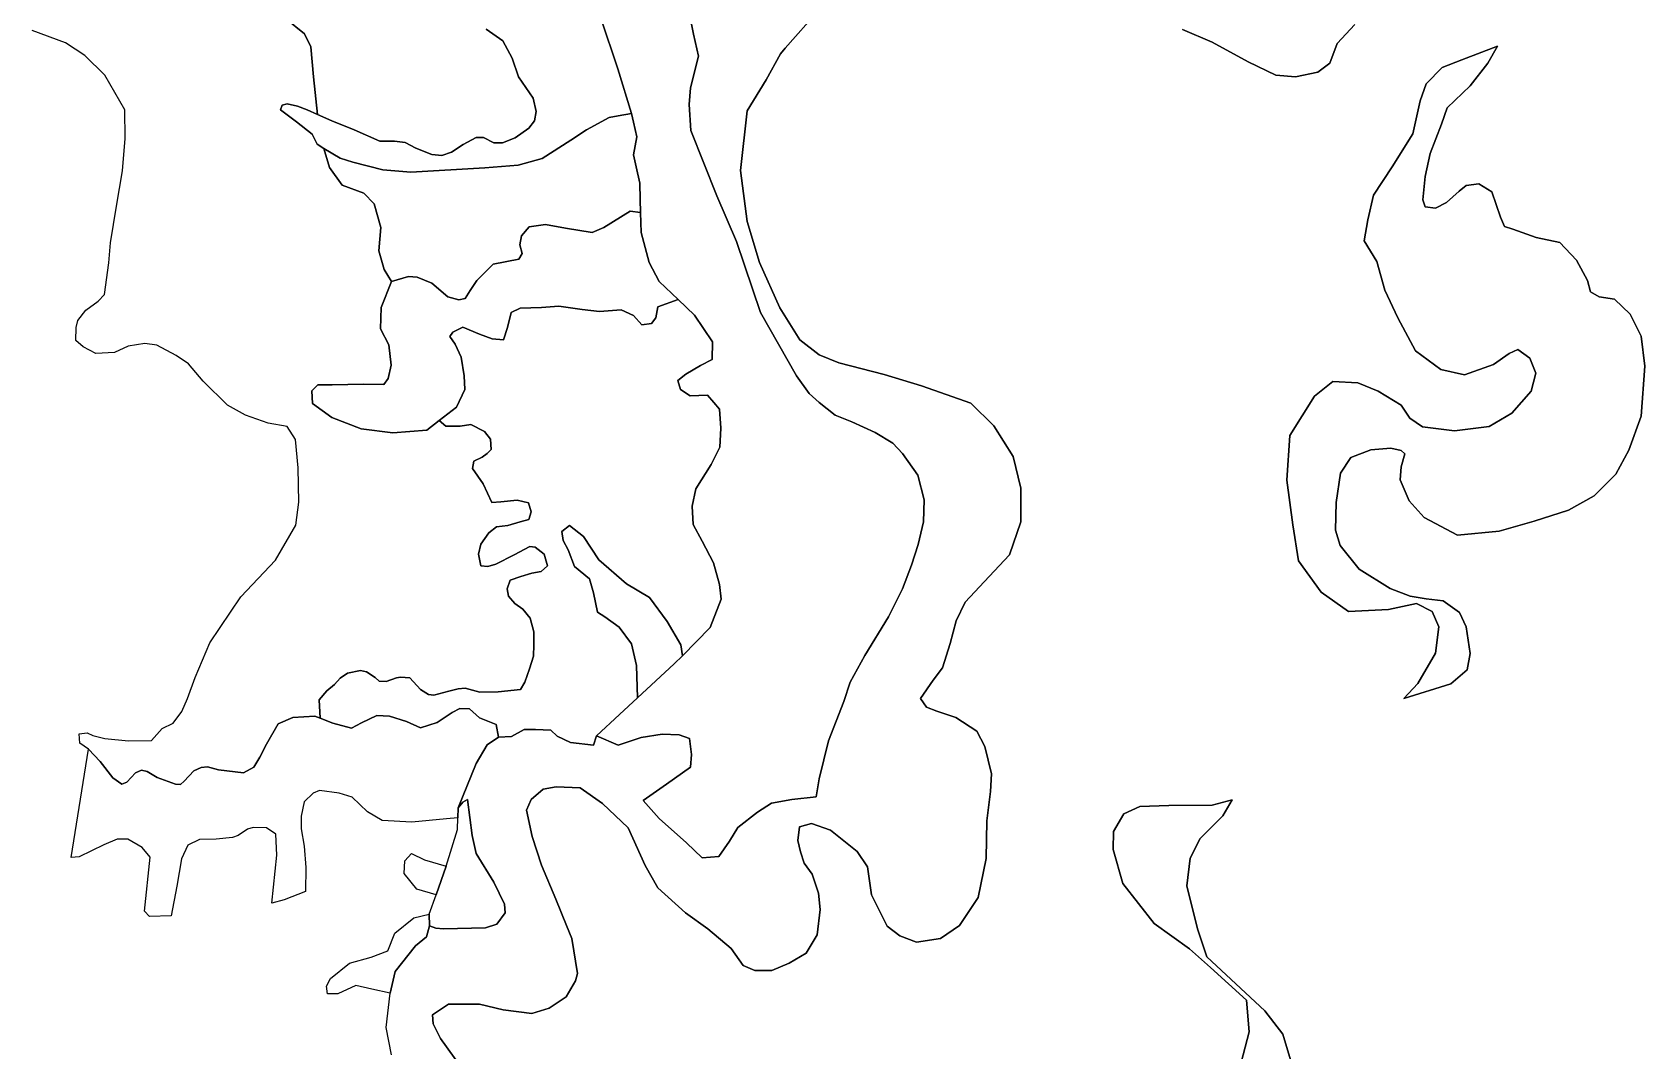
# Model space of a CAD drawing. Header units: inches. Extents: x 288635 to 1232953, y 676945 to 1655780.
# Drawn here: x 355358 to 373483, y 1029677 to 1041121 of the extents above; entities that cross this region are included whole.
import ezdxf

# ---------------------------------------------------------------- set-up
doc = ezdxf.new("R2010")
doc.units = ezdxf.units.IN
doc.header["$MEASUREMENT"] = 0

msp = doc.modelspace()

# ---------------------------------------------------------------- linework, layer by layer
at = {"color": 1}
for points in [[(360252.4918, 1029386.6344), (359945.5745, 1029815.2603), (359866.1994, 1029979.3023), (359855.616, 1030079.8441), (360038.3518, 1030201.5527), (360384.7837, 1030201.5527), (360649.3676, 1030138.0526), (360972.1599, 1030095.7192), (361167.952, 1030153.9276), (361358.4524, 1030280.9279), (361464.2859, 1030460.8449), (361485.4526, 1030545.5117), (361421.9525, 1030937.0958), (361362.658, 1031083.588), (361242.0355, 1031381.5967), (361083.2851, 1031762.5975), (360977.4516, 1032085.3898), (360913.9515, 1032381.7237), (360966.8682, 1032498.1406), (361099.1602, 1032614.5575), (361247.3271, 1032641.0159), (361517.2027, 1032630.4326), (361765.9115, 1032455.8072), (362056.9538, 1032180.64), (362247.4541, 1031757.3058), (362390.3294, 1031508.597), (362702.5384, 1031228.1381), (362951.2472, 1031048.2211), (363215.8311, 1030825.9706), (363348.123, 1030635.4702), (363480.4149, 1030577.2618), (363670.9153, 1030577.2618), (363866.7074, 1030661.9286), (364057.2078, 1030773.583), (364178.9163, 1030979.9584), (364215.9581, 1031265.709), (364194.7914, 1031445.626), (364125.9996, 1031662.5848), (364036.041, 1031784.2934), (363993.7076, 1031911.2936), (363961.9576, 1032038.2939), (363983.1243, 1032191.7525), (364115.4162, 1032228.7943), (364332.375, 1032154.7108), (364628.7089, 1031916.5853), (364745.1258, 1031741.96), (364792.7509, 1031429.751), (364967.3762, 1031075.2086), (365110.2515, 1030969.3751), (365295.4602, 1030895.2916), (365565.3358, 1030937.625), (365782.2945, 1031085.792), (365988.67, 1031398.0009), (366078.6285, 1031837.2101), (366089.2118, 1032260.5443), (366130.0283, 1032591.6141), (366140.6116, 1032787.4062), (366066.5282, 1033094.3234), (365976.5697, 1033268.9488), (365738.4442, 1033422.4074), (365526.7771, 1033491.1992), (365410.3602, 1033538.8243), (365341.5684, 1033634.0745), (365484.4437, 1033840.4499), (365590.2772, 1033978.0335), (365674.944, 1034253.2008), (365743.7359, 1034507.2013), (365844.2777, 1034718.8684), (366114.1533, 1035004.6189), (366341.6954, 1035248.0361), (366468.6956, 1035618.4535), (366468.6956, 1035999.4543), (366384.0288, 1036353.9966), (366167.07, 1036697.9556), (365907.7778, 1036951.9562), (365352.1517, 1037147.7482), (364934.1092, 1037274.7485), (364426.1082, 1037407.0404), (364203.8578, 1037496.9989), (363986.899, 1037666.3326), (363759.3569, 1038026.1666), (363531.8148, 1038534.1677), (363394.2312, 1038994.5436), (363320.1477, 1039566.0447), (363394.2312, 1040238.0877), (363605.8982, 1040587.3384), (363769.9402, 1040878.3807), (363822.2562, 1040942.9037), (364198.5661, 1041370.5067)], [(364198.5661, 1041370.5067), (363822.2562, 1040942.9037), (363769.9402, 1040878.3807), (363605.8982, 1040587.3384), (363394.2312, 1040238.0877), (363320.1477, 1039566.0447), (363394.2312, 1038994.5436), (363531.8148, 1038534.1677), (363759.3569, 1038026.1666), (363986.899, 1037666.3326), (364203.8578, 1037496.9989), (364426.1082, 1037407.0404), (364934.1092, 1037274.7485), (365352.1517, 1037147.7482), (365907.7778, 1036951.9562), (366167.07, 1036697.9556), (366384.0288, 1036353.9966), (366468.6956, 1035999.4543), (366468.6956, 1035618.4535), (366341.6954, 1035248.0361), (366114.1533, 1035004.6189), (365844.2777, 1034718.8684), (365743.7359, 1034507.2013), (365674.944, 1034253.2008), (365590.2772, 1033978.0335), (365484.4437, 1033840.4499), (365341.5684, 1033634.0745), (365410.3602, 1033538.8243), (365526.7771, 1033491.1992), (365738.4442, 1033422.4074), (365976.5697, 1033268.9488), (366066.5282, 1033094.3234), (366140.6116, 1032787.4062), (366130.0283, 1032591.6141), (366089.2118, 1032260.5443), (366078.6285, 1031837.2101), (365988.67, 1031398.0009), (365782.2945, 1031085.792), (365565.3358, 1030937.625), (365295.4602, 1030895.2916), (365110.2515, 1030969.3751), (364967.3762, 1031075.2086), (364792.7509, 1031429.751), (364745.1258, 1031741.96), (364628.7089, 1031916.5853), (364332.375, 1032154.7108), (364115.4162, 1032228.7943), (363983.1243, 1032191.7525), (363961.9576, 1032038.2939), (363993.7076, 1031911.2936), (364036.041, 1031784.2934), (364125.9996, 1031662.5848), (364194.7914, 1031445.626), (364215.9581, 1031265.709), (364178.9163, 1030979.9584), (364057.2078, 1030773.583), (363866.7074, 1030661.9286), (363670.9153, 1030577.2618), (363480.4149, 1030577.2618), (363348.123, 1030635.4702), (363215.8311, 1030825.9706), (362951.2472, 1031048.2211), (362702.5384, 1031228.1381), (362390.3294, 1031508.597), (362247.4541, 1031757.3058), (362056.9538, 1032180.64), (361765.9115, 1032455.8072), (361517.2027, 1032630.4326), (361247.3271, 1032641.0159), (361099.1602, 1032614.5575), (360966.8682, 1032498.1406), (360913.9515, 1032381.7237), (360977.4516, 1032085.3898), (361083.2851, 1031762.5975), (361242.0355, 1031381.5967), (361362.658, 1031083.588), (361421.9525, 1030937.0958), (361485.4526, 1030545.5117), (361464.2859, 1030460.8449), (361358.4524, 1030280.9279), (361167.952, 1030153.9276), (360972.1599, 1030095.7192), (360649.3676, 1030138.0526), (360384.7837, 1030201.5527), (360038.3518, 1030201.5527), (359855.616, 1030079.8441), (359866.1994, 1029979.3023), (359945.5745, 1029815.2603), (360252.4918, 1029386.6344)], [(358202.7801, 1041273.9689), (358418.6805, 1041102.5185), (358488.5307, 1040956.4682), (358520.2807, 1040619.9176), (358562.3726, 1040197.1239), (358447.2318, 1040248.1522), (358339.2816, 1040289.4273), (358221.8064, 1040314.8273), (358167.8313, 1040302.1273), (358148.7812, 1040248.1522), (358326.5816, 1040114.8019), (358504.3819, 1039975.1016), (358561.532, 1039863.9764), (358634.7612, 1039816.4764), (358698.0811, 1039599.6822), (358840.9564, 1039403.8901), (359084.3735, 1039313.9316), (359200.7904, 1039192.223), (359274.8739, 1038927.6392), (359253.7072, 1038663.0553), (359311.9157, 1038456.6799), (359395.7121, 1038321.77), (359278.8718, 1038027.1294), (359273.7918, 1037788.3689), (359365.232, 1037610.5686), (359390.632, 1037381.9681), (359360.152, 1037229.5678), (359309.3519, 1037163.5277), (359080.7514, 1037168.6077), (358730.2307, 1037158.4477), (358567.6704, 1037158.4477), (358501.6303, 1037092.4075), (358506.7103, 1036950.1673), (358725.1507, 1036792.6869), (359055.3514, 1036665.6867), (359410.9521, 1036619.9666), (359791.9528, 1036650.4467), (359933.3135, 1036759.68), (360004.9975, 1036696.4961), (360167.5578, 1036696.4961), (360289.4781, 1036711.7361), (360441.8784, 1036635.536), (360507.9185, 1036549.1758), (360518.0785, 1036432.3355), (360472.3584, 1036386.6155), (360416.4783, 1036345.9754), (360319.9581, 1036300.2553), (360304.7181, 1036218.9751), (360426.6383, 1036046.2548), (360523.1585, 1035837.9744), (360624.7587, 1035843.0544), (360807.6391, 1035863.3744), (360934.6394, 1035832.8943), (360965.1194, 1035731.2941), (360937.9202, 1035645.0398), (360842.67, 1035618.5814), (360702.4406, 1035578.8938), (360578.0861, 1035563.0188), (360490.7735, 1035496.8728), (360400.815, 1035367.2267), (360374.3566, 1035256.1015), (360400.815, 1035123.8096), (360477.5443, 1035118.5179), (360570.1486, 1035144.9763), (360773.8782, 1035248.164), (360951.1494, 1035343.4142), (361012.0037, 1035335.4767), (361112.5456, 1035256.1015), (361149.5873, 1035126.4554), (361078.1496, 1035062.9553), (360974.9619, 1035044.4344), (360847.9617, 1035007.3927), (360731.5448, 1034965.0593), (360694.503, 1034867.1632), (360710.3781, 1034785.1423), (360781.8157, 1034700.4754), (360871.7742, 1034639.6211), (360956.4411, 1034536.4334), (360996.1287, 1034385.6206), (360996.1287, 1034237.4537), (360993.4828, 1034110.4534), (360948.5036, 1033967.5781), (360895.5868, 1033819.4112), (360845.3158, 1033734.7443), (360596.607, 1033708.2859), (360387.5858, 1033705.6401), (360223.5438, 1033750.6193), (360144.1686, 1033742.6818), (360040.9809, 1033718.8693), (359871.6472, 1033671.2442), (359813.4388, 1033679.1817), (359723.4803, 1033737.3902), (359601.7717, 1033867.0362), (359495.9382, 1033874.9738), (359450.9589, 1033867.0362), (359337.1878, 1033824.7028), (359257.8127, 1033829.9945), (359212.8334, 1033872.3279), (359114.9374, 1033935.8281), (359046.1456, 1033949.0572), (358903.2703, 1033919.953), (358818.6035, 1033864.3904), (358754.5742, 1033790.9419), (358668.214, 1033719.8218), (358581.8538, 1033618.2216), (358595.4582, 1033413.4722), (358534.5092, 1033437.8518), (358285.5887, 1033422.6117), (358123.0284, 1033351.4916), (357990.9481, 1033122.8911), (357914.748, 1032975.5708), (357848.7078, 1032863.8106), (357731.8676, 1032797.7705), (357452.4671, 1032833.3306), (357327.3718, 1032867.6206), (357257.5217, 1032858.0956), (357174.9715, 1032823.1705), (357063.8463, 1032705.6953), (357022.5712, 1032667.5952), (356968.5961, 1032673.9452), (356762.2207, 1032746.9704), (356651.0955, 1032813.6455), (356584.4203, 1032829.5206), (356517.7452, 1032800.9455), (356422.495, 1032692.9953), (356365.3449, 1032670.7702), (356263.7447, 1032743.7954), (356120.8694, 1032927.9457), (355990.6941, 1033064.471), (355891.1991, 1033132.8716), (355886.9658, 1033238.7051), (355975.8659, 1033247.1718), (356039.3661, 1033217.5384), (356174.833, 1033183.6717), (356441.5335, 1033158.2716), (356699.7674, 1033162.505), (356818.301, 1033297.9719), (356941.0679, 1033357.2387), (357040.5161, 1033488.437), (357101.4762, 1033635.7573), (357187.8364, 1033869.4378), (357355.4768, 1034260.5986), (357701.9758, 1034777.9129), (358093.5599, 1035190.6638), (358321.102, 1035582.2479), (358352.8521, 1035841.5401), (358347.5604, 1036227.8325), (358315.8103, 1036545.3331), (358223.7352, 1036690.3251), (358007.87, 1036726.9788), (357753.8695, 1036820.1123), (357550.6691, 1036930.1792), (357279.7352, 1037201.1131), (357114.6349, 1037395.8468), (356974.9346, 1037488.9803), (356759.0342, 1037603.2805), (356623.5672, 1037624.4472), (356437.3002, 1037594.8139), (356280.6665, 1037522.847), (356073.2328, 1037510.147), (355929.2992, 1037586.3472), (355848.8657, 1037658.314), (355853.099, 1037802.2476), (355870.0324, 1037882.6811), (355958.9326, 1037996.9813), (356098.6328, 1038098.5815), (356170.5997, 1038174.7817), (356217.1664, 1038530.3824), (356238.3331, 1038754.7495), (356306.0666, 1039165.3837), (356373.8001, 1039563.3178), (356403.4335, 1039927.3852), (356399.2001, 1040249.1192), (356174.833, 1040638.5866), (355950.4659, 1040858.7204), (355730.3321, 1041002.654), (355357.798, 1041142.3543)], [(361750.6446, 1041278.676), (361939.1761, 1040711.693), (362095.6188, 1040206.411), (361942.9138, 1040181.4771), (361844.4886, 1040162.427), (361587.3131, 1040025.9017), (361412.6878, 1039908.4265), (361088.8371, 1039702.0511), (360818.9616, 1039629.026), (360444.3108, 1039597.2759), (359612.4592, 1039549.6508), (359298.1335, 1039575.0508), (358961.5828, 1039660.776), (358817.6088, 1039705.0757), (358634.7612, 1039816.4764), (358561.532, 1039863.9764), (358504.3819, 1039975.1016), (358326.5816, 1040114.8019), (358148.7812, 1040248.1522), (358167.8313, 1040302.1273), (358221.8064, 1040314.8273), (358339.2816, 1040289.4273), (358447.2318, 1040248.1522), (358562.3726, 1040197.1239), (358726.6324, 1040124.3269), (358977.4579, 1040025.9017), (359263.2085, 1039895.7265), (359431.4838, 1039895.7265), (359548.959, 1039883.0265), (359669.6093, 1039819.5263), (359850.5846, 1039746.5012), (359961.7098, 1039736.9762), (360069.6601, 1039775.0762), (360203.0103, 1039860.8014), (360345.8856, 1039937.0016), (360428.4358, 1039940.1766), (360545.911, 1039876.6765), (360644.3362, 1039876.6765), (360787.2115, 1039933.8266), (360939.6118, 1040041.7768), (361003.1119, 1040127.502), (361022.162, 1040229.1022), (360987.2369, 1040381.5025), (360822.1366, 1040619.6279), (360751.8215, 1040830.8704), (360647.5112, 1041022.8537), (360460.1858, 1041156.204)], [(360460.1858, 1041156.204), (360647.5112, 1041022.8537), (360751.8215, 1040830.8704), (360822.1366, 1040619.6279), (360987.2369, 1040381.5025), (361022.162, 1040229.1022), (361003.1119, 1040127.502), (360939.6118, 1040041.7768), (360787.2115, 1039933.8266), (360644.3362, 1039876.6765), (360545.911, 1039876.6765), (360428.4358, 1039940.1766), (360345.8856, 1039937.0016), (360203.0103, 1039860.8014), (360069.6601, 1039775.0762), (359961.7098, 1039736.9762), (359850.5846, 1039746.5012), (359669.6093, 1039819.5263), (359548.959, 1039883.0265), (359431.4838, 1039895.7265), (359263.2085, 1039895.7265), (358977.4579, 1040025.9017), (358726.6324, 1040124.3269), (358562.3726, 1040197.1239), (358520.2807, 1040619.9176), (358488.5307, 1040956.4682), (358418.6805, 1041102.5185), (358202.7801, 1041273.9689)], [(359395.7522, 1029632.6749), (359334.792, 1029937.4756), (359381.6441, 1030322.3239), (359437.5242, 1030566.1644), (359666.1246, 1030855.725), (359788.0449, 1030957.3252), (359823.605, 1031079.2454), (359894.7251, 1031053.8454), (359980.4042, 1031045.2775), (360453.2333, 1031058.3823), (360580.5265, 1031099.5655), (360671.9667, 1031226.5657), (360666.8866, 1031323.0859), (360544.9664, 1031572.0064), (360346.846, 1031892.047), (360301.1259, 1032095.2474), (360250.3258, 1032501.6483), (360199.5257, 1032471.1682), (360143.6456, 1032405.1281), (360348.0728, 1032904.4507), (360469.9931, 1033112.7311), (360596.9933, 1033199.0913), (360745.9382, 1033206.7408), (360888.1784, 1033288.0209), (361015.1787, 1033288.0209), (361187.899, 1033277.8609), (361259.0192, 1033211.8208), (361406.3395, 1033140.7006), (361665.42, 1033110.2206), (361700.4089, 1033215.2888), (361944.2494, 1033108.6086), (362203.3299, 1033194.9687), (362437.0104, 1033235.6088), (362630.0508, 1033225.4488), (362746.891, 1033184.8087), (362767.2111, 1033007.0084), (362757.0511, 1032864.7681), (362485.4855, 1032673.379), (362223.65, 1032488.8473), (362406.5304, 1032285.6469), (362711.331, 1032011.3264), (362889.1313, 1031843.686), (363077.0917, 1031858.9261), (363193.9319, 1032031.6464), (363290.4521, 1032184.0467), (363508.8926, 1032356.7671), (363666.3729, 1032458.3673), (363894.9733, 1032499.0073), (364169.2939, 1032529.4874), (364204.8539, 1032732.6878), (364306.4542, 1033159.4087), (364479.1745, 1033601.3695), (364550.2946, 1033819.81), (364717.935, 1034119.5306), (364982.0955, 1034551.3314), (365139.5758, 1034866.2921), (365240.6116, 1035131.8637), (365316.8117, 1035365.5442), (365377.7718, 1035619.5447), (365382.8519, 1035868.4652), (365311.7317, 1036142.7857), (365139.0114, 1036386.6262), (365032.3312, 1036503.4665), (364834.2108, 1036625.3867), (364570.0502, 1036742.2269), (364382.0899, 1036818.4271), (364204.2895, 1036960.6674), (364092.5293, 1037062.2676), (363950.289, 1037260.388), (363543.8882, 1037971.5894), (363274.6476, 1038769.151), (363051.1272, 1039282.232), (362761.5666, 1040018.8335), (362741.2466, 1040308.3941), (362756.4866, 1040496.3544), (362847.9268, 1040851.9552), (362792.0467, 1041100.8756), (362762.9539, 1041229.7151)], [(362762.9539, 1041229.7151), (362792.0467, 1041100.8756), (362847.9268, 1040851.9552), (362756.4866, 1040496.3544), (362741.2466, 1040308.3941), (362761.5666, 1040018.8335), (363051.1272, 1039282.232), (363274.6476, 1038769.151), (363543.8882, 1037971.5894), (363950.289, 1037260.388), (364092.5293, 1037062.2676), (364204.2895, 1036960.6674), (364382.0899, 1036818.4271), (364570.0502, 1036742.2269), (364834.2108, 1036625.3867), (365032.3312, 1036503.4665), (365139.0114, 1036386.6262), (365311.7317, 1036142.7857), (365382.8519, 1035868.4652), (365377.7718, 1035619.5447), (365316.8117, 1035365.5442), (365240.6116, 1035131.8637), (365139.5758, 1034866.2921), (364982.0955, 1034551.3314), (364717.935, 1034119.5306), (364550.2946, 1033819.81), (364479.1745, 1033601.3695), (364306.4542, 1033159.4087), (364204.8539, 1032732.6878), (364169.2939, 1032529.4874), (363894.9733, 1032499.0073), (363666.3729, 1032458.3673), (363508.8926, 1032356.7671), (363290.4521, 1032184.0467), (363193.9319, 1032031.6464), (363077.0917, 1031858.9261), (362889.1313, 1031843.686), (362711.331, 1032011.3264), (362406.5304, 1032285.6469), (362223.65, 1032488.8473), (362485.4855, 1032673.379), (362757.0511, 1032864.7681), (362767.2111, 1033007.0084), (362746.891, 1033184.8087), (362630.0508, 1033225.4488), (362437.0104, 1033235.6088), (362203.3299, 1033194.9687), (361944.2494, 1033108.6086), (361700.4089, 1033215.2888), (361958.9827, 1033454.3192), (362160.6558, 1033640.7495), (362574.1707, 1034023.0104), (362666.282, 1034115.9792), (362978.8778, 1034431.4852), (363102.4917, 1034749.4518), (363082.1717, 1034917.0922), (363016.1316, 1035160.9327), (362888.5669, 1035401.1042), (362786.9667, 1035589.0646), (362776.8066, 1035797.345), (362817.4467, 1035990.3854), (362990.1671, 1036264.706), (363086.6873, 1036457.7464), (363096.8473, 1036671.1068), (363081.6073, 1036884.4672), (363020.6471, 1036960.6674), (362949.527, 1037041.9475), (362751.4066, 1037036.8675), (362644.7264, 1037107.9877), (362614.2463, 1037209.5879), (362705.6865, 1037280.708), (362868.2468, 1037377.2282), (363000.3271, 1037443.2683), (363005.4071, 1037641.3887), (362802.2067, 1037941.1093), (362619.5576, 1038116.7335), (362405.9659, 1038322.1101), (362291.8284, 1038533.4757), (362202.7655, 1038870.7512), (362196.6343, 1039094.5386), (362192.6055, 1039241.5919), (362187.5255, 1039424.4723), (362146.8854, 1039607.3527), (362116.4053, 1039744.5129), (362151.9654, 1039947.7133), (362116.4053, 1040110.2737), (362095.6188, 1040206.411), (361939.1761, 1040711.693), (361750.6446, 1041278.676)], [(368289.0326, 1041153.5479), (368622.4083, 1041010.6726), (369024.5757, 1040788.4222), (369336.7847, 1040640.2552), (369559.0352, 1040619.0885), (369807.744, 1040672.0053), (369945.3276, 1040772.5471), (370024.7027, 1040994.7976), (370225.7865, 1041206.4647)], [(370225.7865, 1041206.4647), (370024.7027, 1040994.7976), (369945.3276, 1040772.5471), (369807.744, 1040672.0053), (369559.0352, 1040619.0885), (369336.7847, 1040640.2552), (369024.5757, 1040788.4222), (368622.4083, 1041010.6726), (368289.0326, 1041153.5479)], [(369501.0534, 1029573.3194), (369414.6932, 1029862.88), (369211.4928, 1030127.0405), (368560.6623, 1030733.3456), (368454.5713, 1031046.5224), (368337.7311, 1031529.1233), (368373.2911, 1031839.0039), (368485.0514, 1032062.5244), (368739.0519, 1032316.5249), (368845.2436, 1032497.5911), (368620.0799, 1032436.9701), (368132.399, 1032431.8901), (367807.2783, 1032421.7301), (367629.478, 1032340.4499), (367512.673, 1032138.8357), (367507.3813, 1031937.752), (367618.5065, 1031556.7512), (367967.7572, 1031106.9587), (368364.633, 1030821.2081), (368601.1391, 1030613.8604), (369004.926, 1030244.4153), (369036.6761, 1029889.8729), (368946.7175, 1029545.9139)], [(368946.7175, 1029545.9139), (369036.6761, 1029889.8729), (369004.926, 1030244.4153), (368601.1391, 1030613.8604), (368364.633, 1030821.2081), (367967.7572, 1031106.9587), (367618.5065, 1031556.7512), (367507.3813, 1031937.752), (367512.673, 1032138.8357), (367629.478, 1032340.4499), (367807.2783, 1032421.7301), (368132.399, 1032431.8901), (368620.0799, 1032436.9701), (368845.2436, 1032497.5911), (368739.0519, 1032316.5249), (368485.0514, 1032062.5244), (368373.2911, 1031839.0039), (368337.7311, 1031529.1233), (368454.5713, 1031046.5224), (368560.6623, 1030733.3456), (369211.4928, 1030127.0405), (369414.6932, 1029862.88), (369501.0534, 1029573.3194)]]:
    msp.add_lwpolyline(points, dxfattribs=at)
for points in [[(371204.7468, 1040724.922), (371024.8297, 1040539.7133), (370958.5779, 1040350.2713), (370877.2978, 1039979.4305), (370643.6173, 1039608.5898), (370435.3369, 1039288.5492), (370369.2968, 1039014.2286), (370328.6567, 1038775.4681), (370470.897, 1038546.8677), (370562.3372, 1038221.747), (370709.6575, 1037911.8664), (370907.7778, 1037541.0257), (371192.2584, 1037332.7453), (371456.4189, 1037271.7851), (371781.5396, 1037388.6254), (371959.34, 1037510.5456), (372055.8601, 1037556.2657), (372193.0204, 1037459.7455), (372259.0606, 1037292.1052), (372208.2604, 1037088.9048), (371989.82, 1036839.9843), (371735.8195, 1036692.664), (371344.6587, 1036641.8639), (370983.978, 1036687.584), (370841.7377, 1036784.1042), (370745.2175, 1036931.4244), (370486.137, 1037088.9048), (370257.5365, 1037180.3449), (369978.136, 1037195.585), (369769.8556, 1037033.0247), (369495.535, 1036591.0638), (369459.975, 1036088.1428), (369526.0151, 1035585.2218), (369590.3619, 1035180.1756), (369844.3624, 1034829.6549), (370154.243, 1034611.2145), (370601.2839, 1034636.6145), (370916.2445, 1034702.6547), (371094.0449, 1034611.2145), (371170.245, 1034438.4941), (371129.605, 1034143.8535), (370931.4846, 1033803.4929), (370774.0042, 1033635.8525), (371304.0026, 1033799.1259), (371486.883, 1033956.6062), (371522.4431, 1034139.4865), (371476.723, 1034439.2071), (371400.5228, 1034601.7675), (371217.6425, 1034733.8477), (371024.6021, 1034754.1678), (370846.8017, 1034784.6478), (370623.2813, 1034871.008), (370272.7606, 1035089.4484), (370059.4001, 1035353.609), (370008.6, 1035526.3293), (370013.6801, 1035836.2099), (370064.4802, 1036166.4106), (370181.3204, 1036344.2109), (370404.8408, 1036430.5711), (370628.3613, 1036445.8112), (370745.2015, 1036420.4111), (370785.8416, 1036384.851), (370745.2015, 1036237.5307), (370735.0415, 1036090.2104), (370836.6417, 1035856.53), (371004.282, 1035668.5696), (371380.2028, 1035470.4492), (371847.5637, 1035516.1693), (372238.7245, 1035627.9295), (372624.8053, 1035749.8498), (372914.3659, 1035912.4101), (373158.2063, 1036156.2506), (373305.5266, 1036425.4911), (373442.6869, 1036806.4919), (373483.327, 1037370.373), (373442.6869, 1037705.6537), (373320.7667, 1037954.5742), (373142.9663, 1038122.2145), (372970.246, 1038147.6146), (372873.7258, 1038203.4947), (372838.1657, 1038330.4949), (372716.2455, 1038559.0954), (372528.2851, 1038757.2158), (372264.1246, 1038813.0959), (371999.964, 1038909.6161), (371908.5238, 1038940.0961), (371862.8038, 1039041.6963), (371766.2836, 1039326.1769), (371618.9633, 1039417.6171), (371476.723, 1039397.2971), (371395.4428, 1039336.3369), (371253.2025, 1039209.3367), (371131.2823, 1039143.2965), (371014.4421, 1039158.5366), (370989.042, 1039239.8167), (371014.4421, 1039498.8973), (371070.3222, 1039757.9778), (371197.3224, 1040088.1784), (371263.3626, 1040271.0588), (371522.4431, 1040519.9793), (371720.5635, 1040773.9798), (371829.1647, 1040963.0475), (371426.9972, 1040809.5889), (371204.7468, 1040724.922)], [(371014.4421, 1039158.5366), (371131.2823, 1039143.2965), (371253.2025, 1039209.3367), (371395.4428, 1039336.3369), (371476.723, 1039397.2971), (371618.9633, 1039417.6171), (371766.2836, 1039326.1769), (371862.8038, 1039041.6963), (371908.5238, 1038940.0961), (371999.964, 1038909.6161), (372264.1246, 1038813.0959), (372528.2851, 1038757.2158), (372716.2455, 1038559.0954), (372838.1657, 1038330.4949), (372873.7258, 1038203.4947), (372970.246, 1038147.6146), (373142.9663, 1038122.2145), (373320.7667, 1037954.5742), (373442.6869, 1037705.6537), (373483.327, 1037370.373), (373442.6869, 1036806.4919), (373305.5266, 1036425.4911), (373158.2063, 1036156.2506), (372914.3659, 1035912.4101), (372624.8053, 1035749.8498), (372238.7245, 1035627.9295), (371847.5637, 1035516.1693), (371380.2028, 1035470.4492), (371004.282, 1035668.5696), (370836.6417, 1035856.53), (370735.0415, 1036090.2104), (370745.2015, 1036237.5307), (370785.8416, 1036384.851), (370745.2015, 1036420.4111), (370628.3613, 1036445.8112), (370404.8408, 1036430.5711), (370181.3204, 1036344.2109), (370064.4802, 1036166.4106), (370013.6801, 1035836.2099), (370008.6, 1035526.3293), (370059.4001, 1035353.609), (370272.7606, 1035089.4484), (370623.2813, 1034871.008), (370846.8017, 1034784.6478), (371024.6021, 1034754.1678), (371217.6425, 1034733.8477), (371400.5228, 1034601.7675), (371476.723, 1034439.2071), (371522.4431, 1034139.4865), (371486.883, 1033956.6062), (371304.0026, 1033799.1259), (370774.0042, 1033635.8525), (370931.4846, 1033803.4929), (371129.605, 1034143.8535), (371170.245, 1034438.4941), (371094.0449, 1034611.2145), (370916.2445, 1034702.6547), (370601.2839, 1034636.6145), (370154.243, 1034611.2145), (369844.3624, 1034829.6549), (369590.3619, 1035180.1756), (369526.0151, 1035585.2218), (369459.975, 1036088.1428), (369495.535, 1036591.0638), (369769.8556, 1037033.0247), (369978.136, 1037195.585), (370257.5365, 1037180.3449), (370486.137, 1037088.9048), (370745.2175, 1036931.4244), (370841.7377, 1036784.1042), (370983.978, 1036687.584), (371344.6587, 1036641.8639), (371735.8195, 1036692.664), (371989.82, 1036839.9843), (372208.2604, 1037088.9048), (372259.0606, 1037292.1052), (372193.0204, 1037459.7455), (372055.8601, 1037556.2657), (371959.34, 1037510.5456), (371781.5396, 1037388.6254), (371456.4189, 1037271.7851), (371192.2584, 1037332.7453), (370907.7778, 1037541.0257), (370709.6575, 1037911.8664), (370562.3372, 1038221.747), (370470.897, 1038546.8677), (370328.6567, 1038775.4681), (370369.2968, 1039014.2286), (370435.3369, 1039288.5492), (370643.6173, 1039608.5898), (370877.2978, 1039979.4305), (370958.5779, 1040350.2713), (371024.8297, 1040539.7133), (371204.7468, 1040724.922), (371426.9972, 1040809.5889), (371829.1647, 1040963.0475), (371720.5635, 1040773.9798), (371522.4431, 1040519.9793), (371263.3626, 1040271.0588), (371197.3224, 1040088.1784), (371070.3222, 1039757.9778), (371014.4421, 1039498.8973), (370989.042, 1039239.8167), (371014.4421, 1039158.5366)], [(362146.8854, 1039607.3527), (362187.5255, 1039424.4723), (362192.6055, 1039241.5919), (362196.6343, 1039094.5386), (362077.9574, 1039109.1716), (361783.3168, 1038926.2912), (361651.2366, 1038870.4111), (361351.516, 1038921.2112), (361127.9955, 1038961.8513), (360945.1151, 1038936.4512), (360858.755, 1038834.851), (360838.4349, 1038733.2508), (360863.835, 1038636.7306), (360828.2749, 1038570.6905), (360538.7143, 1038514.8104), (360355.834, 1038331.93), (360279.6338, 1038220.1698), (360223.7537, 1038128.7296), (360152.6336, 1038113.4896), (360030.7133, 1038149.0497), (359847.833, 1038301.45), (359685.2726, 1038367.4901), (359586.2156, 1038376.1037), (359395.7121, 1038321.77), (359311.9157, 1038456.6799), (359253.7072, 1038663.0553), (359274.8739, 1038927.6392), (359200.7904, 1039192.223), (359084.3735, 1039313.9316), (358840.9564, 1039403.8901), (358698.0811, 1039599.6822), (358634.7612, 1039816.4764), (358817.6088, 1039705.0757), (358961.5828, 1039660.776), (359298.1335, 1039575.0508), (359612.4592, 1039549.6508), (360444.3108, 1039597.2759), (360818.9616, 1039629.026), (361088.8371, 1039702.0511), (361412.6878, 1039908.4265), (361587.3131, 1040025.9017), (361844.4886, 1040162.427), (361942.9138, 1040181.4771), (362095.6188, 1040206.411), (362116.4053, 1040110.2737), (362151.9654, 1039947.7133), (362116.4053, 1039744.5129), (362146.8854, 1039607.3527)], [(362202.7655, 1038870.7512), (362291.8284, 1038533.4757), (362405.9659, 1038322.1101), (362619.5576, 1038116.7335), (362389.4212, 1038034.7894), (362367.518, 1037910.2892), (362316.7179, 1037849.3291), (362210.0377, 1037834.089), (362115.4661, 1037937.2429), (361976.3572, 1038001.7294), (361732.5167, 1037981.4093), (361539.4763, 1038006.8094), (361275.3158, 1038042.3694), (361082.2754, 1038027.1294), (360843.5149, 1038022.0494), (360741.9147, 1037971.2493), (360701.2747, 1037803.609), (360655.5546, 1037666.4487), (360528.5543, 1037676.6087), (360386.314, 1037727.4088), (360198.3537, 1037808.689), (360086.5934, 1037752.8089), (360051.0334, 1037702.0088), (360111.9935, 1037615.6486), (360178.0336, 1037468.3283), (360213.5937, 1037260.0479), (360218.6737, 1037107.6476), (360127.2335, 1036909.5272), (359933.3135, 1036759.68), (359791.9528, 1036650.4467), (359410.9521, 1036619.9666), (359055.3514, 1036665.6867), (358725.1507, 1036792.6869), (358506.7103, 1036950.1673), (358501.6303, 1037092.4075), (358567.6704, 1037158.4477), (358730.2307, 1037158.4477), (359080.7514, 1037168.6077), (359309.3519, 1037163.5277), (359360.152, 1037229.5678), (359390.632, 1037381.9681), (359365.232, 1037610.5686), (359273.7918, 1037788.3689), (359278.8718, 1038027.1294), (359395.7121, 1038321.77), (359586.2156, 1038376.1037), (359685.2726, 1038367.4901), (359847.833, 1038301.45), (360030.7133, 1038149.0497), (360152.6336, 1038113.4896), (360223.7537, 1038128.7296), (360279.6338, 1038220.1698), (360355.834, 1038331.93), (360538.7143, 1038514.8104), (360828.2749, 1038570.6905), (360863.835, 1038636.7306), (360838.4349, 1038733.2508), (360858.755, 1038834.851), (360945.1151, 1038936.4512), (361127.9955, 1038961.8513), (361351.516, 1038921.2112), (361651.2366, 1038870.4111), (361783.3168, 1038926.2912), (362077.9574, 1039109.1716), (362196.6343, 1039094.5386), (362202.7655, 1038870.7512)], [(362802.2067, 1037941.1093), (363005.4071, 1037641.3887), (363000.3271, 1037443.2683), (362868.2468, 1037377.2282), (362705.6865, 1037280.708), (362614.2463, 1037209.5879), (362644.7264, 1037107.9877), (362751.4066, 1037036.8675), (362949.527, 1037041.9475), (363020.6471, 1036960.6674), (363081.6073, 1036884.4672), (363096.8473, 1036671.1068), (363086.6873, 1036457.7464), (362990.1671, 1036264.706), (362817.4467, 1035990.3854), (362776.8066, 1035797.345), (362786.9667, 1035589.0646), (362888.5669, 1035401.1042), (363016.1316, 1035160.9327), (363082.1717, 1034917.0922), (363102.4917, 1034749.4518), (362978.8778, 1034431.4852), (362666.282, 1034115.9792), (362646.5658, 1034237.4418), (362494.1655, 1034501.6024), (362296.0451, 1034770.8429), (362036.9646, 1034923.2432), (361727.0839, 1035192.4837), (361554.3636, 1035456.6443), (361396.8833, 1035578.5645), (361310.5231, 1035512.5244), (361325.7631, 1035410.9242), (361381.6432, 1035304.244), (361452.7634, 1035116.2836), (361620.4037, 1034979.1233), (361666.1238, 1034821.643), (361711.8439, 1034603.2026), (361793.1241, 1034552.4025), (361955.6844, 1034435.5622), (362092.8447, 1034247.6019), (362148.7248, 1034003.7614), (362160.6558, 1033640.7495), (361958.9827, 1033454.3192), (361700.4089, 1033215.2888), (361665.42, 1033110.2206), (361406.3395, 1033140.7006), (361259.0192, 1033211.8208), (361187.899, 1033277.8609), (361015.1787, 1033288.0209), (360888.1784, 1033288.0209), (360745.9382, 1033206.7408), (360596.9933, 1033199.0913), (360571.5933, 1033341.3316), (360383.6329, 1033417.5317), (360271.8727, 1033519.1319), (360165.1925, 1033524.2119), (360078.8323, 1033478.4918), (359911.192, 1033366.7316), (359723.2316, 1033305.7715), (359565.7513, 1033376.8916), (359372.7109, 1033437.8518), (359230.4706, 1033442.9318), (359057.7503, 1033361.6516), (358945.99, 1033300.6915), (358737.7096, 1033356.5716), (358595.4582, 1033413.4722), (358581.8538, 1033618.2216), (358668.214, 1033719.8218), (358754.5742, 1033790.9419), (358818.6035, 1033864.3904), (358903.2703, 1033919.953), (359046.1456, 1033949.0572), (359114.9374, 1033935.8281), (359212.8334, 1033872.3279), (359257.8127, 1033829.9945), (359337.1878, 1033824.7028), (359450.9589, 1033867.0362), (359495.9382, 1033874.9738), (359601.7717, 1033867.0362), (359723.4803, 1033737.3902), (359813.4388, 1033679.1817), (359871.6472, 1033671.2442), (360040.9809, 1033718.8693), (360144.1686, 1033742.6818), (360223.5438, 1033750.6193), (360387.5858, 1033705.6401), (360596.607, 1033708.2859), (360845.3158, 1033734.7443), (360895.5868, 1033819.4112), (360948.5036, 1033967.5781), (360993.4828, 1034110.4534), (360996.1287, 1034237.4537), (360996.1287, 1034385.6206), (360956.4411, 1034536.4334), (360871.7742, 1034639.6211), (360781.8157, 1034700.4754), (360710.3781, 1034785.1423), (360694.503, 1034867.1632), (360731.5448, 1034965.0593), (360847.9617, 1035007.3927), (360974.9619, 1035044.4344), (361078.1496, 1035062.9553), (361149.5873, 1035126.4554), (361112.5456, 1035256.1015), (361012.0037, 1035335.4767), (360951.1494, 1035343.4142), (360773.8782, 1035248.164), (360570.1486, 1035144.9763), (360477.5443, 1035118.5179), (360400.815, 1035123.8096), (360374.3566, 1035256.1015), (360400.815, 1035367.2267), (360490.7735, 1035496.8728), (360578.0861, 1035563.0188), (360702.4406, 1035578.8938), (360842.67, 1035618.5814), (360937.9202, 1035645.0398), (360965.1194, 1035731.2941), (360934.6394, 1035832.8943), (360807.6391, 1035863.3744), (360624.7587, 1035843.0544), (360523.1585, 1035837.9744), (360426.6383, 1036046.2548), (360304.7181, 1036218.9751), (360319.9581, 1036300.2553), (360416.4783, 1036345.9754), (360472.3584, 1036386.6155), (360518.0785, 1036432.3355), (360507.9185, 1036549.1758), (360441.8784, 1036635.536), (360289.4781, 1036711.7361), (360167.5578, 1036696.4961), (360004.9975, 1036696.4961), (359933.3135, 1036759.68), (360127.2335, 1036909.5272), (360218.6737, 1037107.6476), (360213.5937, 1037260.0479), (360178.0336, 1037468.3283), (360111.9935, 1037615.6486), (360051.0334, 1037702.0088), (360086.5934, 1037752.8089), (360198.3537, 1037808.689), (360386.314, 1037727.4088), (360528.5543, 1037676.6087), (360655.5546, 1037666.4487), (360701.2747, 1037803.609), (360741.9147, 1037971.2493), (360843.5149, 1038022.0494), (361082.2754, 1038027.1294), (361275.3158, 1038042.3694), (361539.4763, 1038006.8094), (361732.5167, 1037981.4093), (361976.3572, 1038001.7294), (362115.4661, 1037937.2429), (362210.0377, 1037834.089), (362316.7179, 1037849.3291), (362367.518, 1037910.2892), (362389.4212, 1038034.7894), (362619.5576, 1038116.7335), (362802.2067, 1037941.1093)], [(362574.1707, 1034023.0104), (362160.6558, 1033640.7495), (362148.7248, 1034003.7614), (362092.8447, 1034247.6019), (361955.6844, 1034435.5622), (361793.1241, 1034552.4025), (361711.8439, 1034603.2026), (361666.1238, 1034821.643), (361620.4037, 1034979.1233), (361452.7634, 1035116.2836), (361381.6432, 1035304.244), (361325.7631, 1035410.9242), (361310.5231, 1035512.5244), (361396.8833, 1035578.5645), (361554.3636, 1035456.6443), (361727.0839, 1035192.4837), (362036.9646, 1034923.2432), (362296.0451, 1034770.8429), (362494.1655, 1034501.6024), (362646.5658, 1034237.4418), (362666.282, 1034115.9792), (362574.1707, 1034023.0104)], [(360571.5933, 1033341.3316), (360596.9933, 1033199.0913), (360469.9931, 1033112.7311), (360348.0728, 1032904.4507), (360143.6456, 1032405.1281), (360141.2915, 1032292.1327), (360013.4272, 1032283.4195), (359623.9597, 1032245.3194), (359289.5257, 1032262.2528), (359124.4254, 1032359.6196), (358955.0917, 1032524.7199), (358806.9248, 1032571.2867), (358586.791, 1032600.9201), (358514.8242, 1032571.2867), (358413.224, 1032473.9198), (358379.3572, 1032313.0529), (358379.3572, 1032169.1192), (358413.224, 1031974.3855), (358434.3907, 1031737.3184), (358430.1573, 1031466.3845), (358188.8569, 1031373.251), (358049.1566, 1031335.1509), (358108.4234, 1031872.7853), (358095.7233, 1032109.8524), (357989.8898, 1032181.8193), (357841.7228, 1032186.0526), (357778.2227, 1032164.8859), (357672.3892, 1032097.1524), (357608.889, 1032071.7524), (357426.8553, 1032054.819), (357236.355, 1032050.5857), (357105.1214, 1031987.0855), (357035.2712, 1031832.5686), (356984.4711, 1031524.5929), (356920.971, 1031191.2173), (356676.4955, 1031184.8673), (356619.3454, 1031245.1924), (356682.8455, 1031851.6186), (356593.9453, 1031959.5688), (356432.02, 1032054.819), (356311.3698, 1032054.819), (356162.1445, 1031991.3189), (355885.9189, 1031854.7936), (355797.0187, 1031848.4436), (355990.6941, 1033064.471), (356120.8694, 1032927.9457), (356263.7447, 1032743.7954), (356365.3449, 1032670.7702), (356422.495, 1032692.9953), (356517.7452, 1032800.9455), (356584.4203, 1032829.5206), (356651.0955, 1032813.6455), (356762.2207, 1032746.9704), (356968.5961, 1032673.9452), (357022.5712, 1032667.5952), (357063.8463, 1032705.6953), (357174.9715, 1032823.1705), (357257.5217, 1032858.0956), (357327.3718, 1032867.6206), (357452.4671, 1032833.3306), (357731.8676, 1032797.7705), (357848.7078, 1032863.8106), (357914.748, 1032975.5708), (357990.9481, 1033122.8911), (358123.0284, 1033351.4916), (358285.5887, 1033422.6117), (358534.5092, 1033437.8518), (358595.4582, 1033413.4722), (358737.7096, 1033356.5716), (358945.99, 1033300.6915), (359057.7503, 1033361.6516), (359230.4706, 1033442.9318), (359372.7109, 1033437.8518), (359565.7513, 1033376.8916), (359723.2316, 1033305.7715), (359911.192, 1033366.7316), (360078.8323, 1033478.4918), (360165.1925, 1033524.2119), (360271.8727, 1033519.1319), (360383.6329, 1033417.5317), (360571.5933, 1033341.3316)], [(360453.2333, 1031058.3823), (359980.4042, 1031045.2775), (359894.7251, 1031053.8454), (359823.605, 1031079.2454), (359818.5249, 1031211.3257), (359899.8051, 1031429.7661), (360011.5653, 1031749.8068), (360138.5656, 1032161.2876), (360141.2915, 1032292.1327), (360143.6456, 1032405.1281), (360199.5257, 1032471.1682), (360250.3258, 1032501.6483), (360301.1259, 1032095.2474), (360346.846, 1031892.047), (360544.9664, 1031572.0064), (360666.8866, 1031323.0859), (360671.9667, 1031226.5657), (360580.5265, 1031099.5655), (360453.2333, 1031058.3823)], [(360011.5653, 1031749.8068), (359899.8051, 1031429.7661), (359681.3647, 1031490.7262), (359539.1244, 1031668.5266), (359544.2044, 1031810.7669), (359620.4046, 1031892.047), (359767.7248, 1031820.9269), (360011.5653, 1031749.8068)], [(359437.5242, 1030566.1644), (359381.6441, 1030322.3239), (359174.5673, 1030368.6437), (358995.5633, 1030408.6841), (358792.1741, 1030318.0831), (358675.5227, 1030317.2439), (358665.3626, 1030403.6041), (358711.0827, 1030489.9642), (358924.4432, 1030662.6846), (359168.2836, 1030728.7247), (359356.244, 1030799.8449), (359432.4442, 1030997.9652), (359645.8046, 1031170.6856), (359818.5249, 1031211.3257), (359823.605, 1031079.2454), (359788.0449, 1030957.3252), (359666.1246, 1030855.725), (359437.5242, 1030566.1644)]]:
    msp.add_lwpolyline(points, close=True, dxfattribs=at)

doc.saveas('drawing.dxf')
